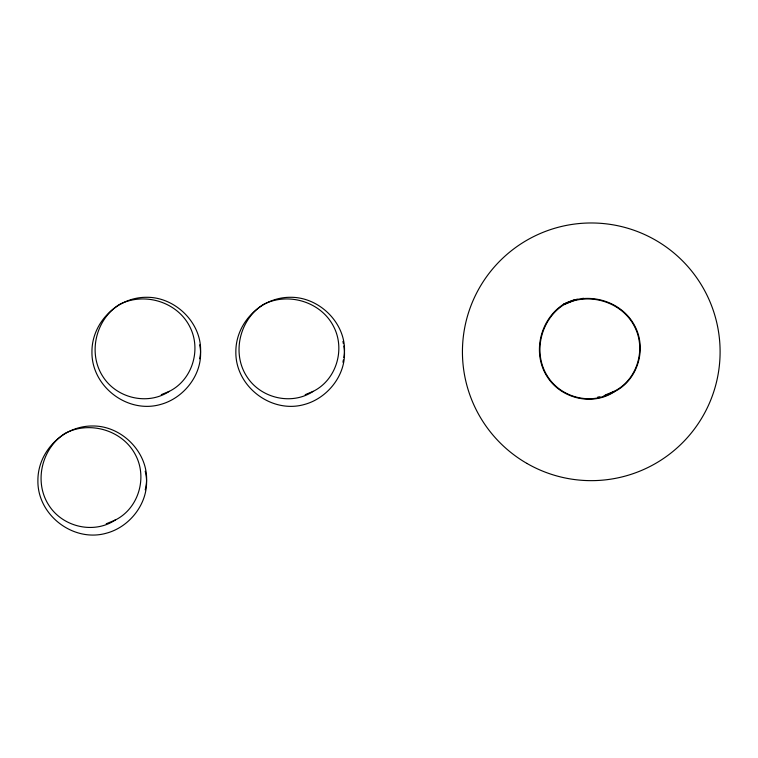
<?xml version="1.0" encoding="UTF-8"?>
<svg xmlns="http://www.w3.org/2000/svg" width="758" height="758" viewBox="0 0 758 758"><rect width="100%" height="100%" fill="white"/><g stroke="black" fill="none" stroke-linecap="round" stroke-linejoin="round"><path stroke-width="1.14" d="M145.214 489.791C153.381 458.012 124.52 425.428 92.41 425.996C63.236 425.816 37.72 451.342 37.9 480.515C37.265 515.042 73.337 542.719 106.518 533.168C132.461 526.223 152.064 497.921 145.214 471.23M199.686 358.771C206.157 327.589 177.675 296.814 146.455 297.297C117.282 297.117 91.765 322.633 91.945 351.807C91.311 386.334 127.382 414.02 160.563 404.459C185.672 397.675 205.115 370.927 199.686 344.852M342.948 362.248L343.374 359.927M343.81 357.605C349.353 326.736 321.184 296.861 290.371 297.297C261.188 297.117 235.672 322.633 235.852 351.807C235.217 386.334 271.288 414.02 304.479 404.459C329.199 397.751 348.443 371.771 343.81 346.008M563.744 304.129C539.961 319.26 531.794 353.361 547.456 377.105C561.403 398.803 592.652 406.212 614.331 391.744C637.686 380.213 646.906 349.438 635.081 326.518C622.346 301.078 588.729 291.1 563.744 304.129L573.958 299.893M564.009 304.602C540.463 319.582 532.381 353.342 547.892 376.849C561.697 398.338 592.642 405.672 614.094 391.355C637.232 379.929 646.356 349.466 634.645 326.764C622.043 301.58 588.758 291.697 564.009 304.602L577.16 299.154M169.29 391.355C192.418 379.929 201.543 349.466 189.832 326.764C177.23 301.58 143.944 291.697 119.205 304.602C95.66 319.582 87.568 353.342 103.079 376.849C116.884 398.338 147.829 405.672 169.29 391.355L161.274 394.672M115.244 520.054C138.373 508.627 147.497 478.165 135.786 455.473C123.184 430.279 89.899 420.406 65.16 433.301C41.614 448.281 33.523 482.05 49.033 505.558C62.838 527.047 93.784 534.371 115.244 520.054L106.234 523.787M313.196 391.355C336.325 379.929 345.449 349.466 333.738 326.764C321.146 301.58 287.86 291.697 263.111 304.602C239.566 319.582 231.484 353.342 246.994 376.849C260.799 398.338 291.735 405.672 313.196 391.355L305.19 394.672M605.092 395.079L614.094 391.355M603.207 396.358L614.331 391.744M581.5 298.586L583.669 298.301M597.778 397.069L599.948 396.785M342.948 341.375L343.374 343.687M526.848 463.384A128.832 128.832 0 0 0 720.1 351.807A128.832 128.832 0 0 0 526.848 240.239A128.832 128.832 0 0 0 526.848 463.384"/></g></svg>
